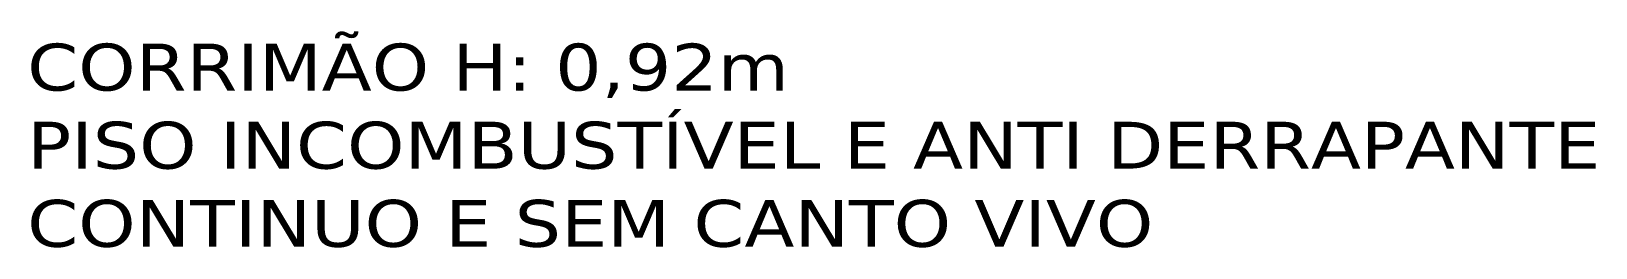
# Model space of a CAD drawing. Header units: millimetres. Extents: x 11131 to 11465, y 2398 to 2444.
import ezdxf

# ---------------------------------------------------------------- set-up
doc = ezdxf.new("R2010")
doc.units = ezdxf.units.MM
doc.header["$LTSCALE"] = 0.5
doc.layers.add('Parede', color=7, linetype='Continuous')
doc.styles.add('1-75', font='verdana.ttf', dxfattribs={"height": 12})

msp = doc.modelspace()

# ---------------------------------------------------------------- texts
at = {"layer": 'Parede', "insert": (11130.13, 2441.7), "char_height": 10, "width": 534.9601, "attachment_point": 1, "style": '1-75'}
msp.add_mtext('{\\W1.1367;CORRIMÃO H: 0,92m\\PPISO INCOMBUSTÍVEL E ANTI DERRAPANTE\\PCONTINUO E SEM CANTO VIVO}', dxfattribs=at)

doc.saveas('drawing.dxf')
